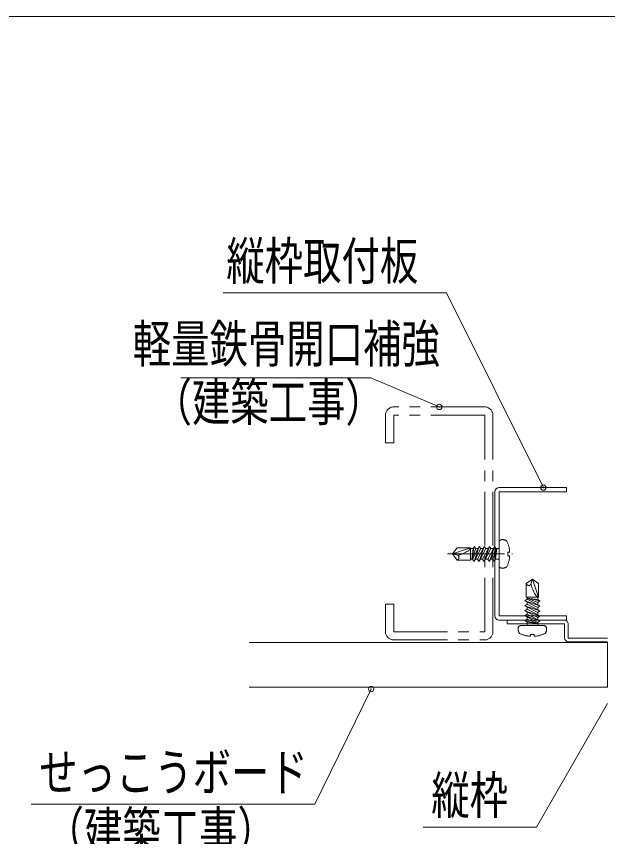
# Model space of a CAD drawing. Units: millimetres at full size, sheet at 1:3; details may follow other scales. Extents: x -616 to 554, y -508 to 310.
# Drawn here: x -274.2 to -109.3, y 80.7 to 309.5 of the extents above; entities that cross this region are included whole.
import ezdxf
from ezdxf.enums import TextEntityAlignment as Align

# ---------------------------------------------------------------- set-up
doc = ezdxf.new("R2010")
doc.units = ezdxf.units.MM
doc.header["$LTSCALE"] = 3
doc.header["$PDMODE"] = 32
doc.header["$PDSIZE"] = 1.5
doc.linetypes.add('CHAIN1', pattern=[8, 5, -1, 1, -1])
doc.linetypes.add('DOUBLE_CHAIN1', pattern=[8.8, 5, -1, 0.6, -0.6, 0.6, -1])
for name, color, linetype, lineweight in [('0-1', 7, 'Continuous', 9), ('0-2', 7, 'Continuous', 9), ('0-8', 3, 'DOUBLE_CHAIN1', 9), ('0-A', 7, 'Continuous', 9), ('0-E', 7, 'Continuous', 9), ('0-F', 7, 'Continuous', 9)]:
    doc.layers.add(name, color=color, linetype=linetype, lineweight=lineweight)
doc.styles.add('ＭＳ ゴシック', font='')
doc.styles.get('ＭＳ ゴシック').set_extended_font_data('MS Gothic')

msp = doc.modelspace()

# ---------------------------------------------------------------- linework, layer by layer
at = {"layer": '0-1', "color": 5}
msp.add_line((553.696, 309.522), (-616.304, 309.522), dxfattribs=at)
at = {"layer": '0-1', "color": 3, "linetype": 'DOUBLE_CHAIN1'}
for p, q in [((-139.553, 162.745), (-139.553, 156.4)), ((-151.26, 161.292), (-152.509, 159.573)), ((-147.526, 161.292), (-152.509, 159.573)), ((-147.526, 161.292), (-151.26, 161.292)), ((-147.526, 161.292), (-147.526, 157.853)), ((-146.79, 161.068), (-147.526, 161.068)), ((-146.48, 161.666), (-147.183, 158.078)), ((-146.938, 158.078), (-145.073, 161.666)), ((-145.073, 161.666), (-146.48, 157.48)), ((-144.615, 161.068), (-146.48, 157.48)), ((-145.384, 161.068), (-146.022, 161.068)), ((-145.531, 158.078), (-143.667, 161.666)), ((-143.667, 161.666), (-145.073, 157.48)), ((-145.073, 161.666), (-144.615, 161.068)), ((-143.209, 161.068), (-145.073, 157.48)), ((-143.978, 161.068), (-144.615, 161.068)), ((-144.125, 158.078), (-142.26, 161.666)), ((-142.26, 161.666), (-143.667, 157.48)), ((-143.667, 161.666), (-143.209, 161.068)), ((-141.802, 161.068), (-143.667, 157.48)), ((-142.571, 161.068), (-143.209, 161.068)), ((-142.718, 158.078), (-140.854, 161.666)), ((-140.854, 161.666), (-142.26, 157.48)), ((-142.26, 161.666), (-141.802, 161.068)), ((-140.396, 161.068), (-142.26, 157.48)), ((-141.165, 161.068), (-141.802, 161.068)), ((-140.151, 161.068), (-141.312, 158.078)), ((-140.854, 161.666), (-140.396, 161.068)), ((-140.151, 161.068), (-140.854, 157.48)), ((-140.151, 161.068), (-140.543, 158.078)), ((-139.553, 161.068), (-140.396, 161.068)), ((-152.509, 159.573), (-151.26, 157.853)), ((-152.509, 159.573), (-151.065, 159.186)), ((-146.938, 158.078), (-147.526, 158.078)), ((-146.48, 157.48), (-146.938, 158.078)), ((-144.125, 158.078), (-144.762, 158.078)), ((-143.667, 157.48), (-144.125, 158.078)), ((-141.312, 158.078), (-141.95, 158.078)), ((-139.553, 158.078), (-140.543, 158.078)), ((-137.061, 159.074), (-136.577, 159.074)), ((-151.26, 157.853), (-147.526, 157.853))]:
    msp.add_line(p, q, dxfattribs=at)
at = {"layer": '0-1', "linetype": 'CHAIN1'}
for p, q in [((-153.947, 159.573), (-135.76, 159.573)), ((-153.046, 159.573), (-135.623, 159.573)), ((-143.053, 159.573), (-139.553, 159.573))]:
    msp.add_line(p, q, dxfattribs=at)
at = {"layer": '0-1'}
msp.add_line((-151.4, 159.573), (-145.915, 159.573), dxfattribs=at)
at = {"layer": '0-1', "color": 3, "linetype": 'DOUBLE_CHAIN1'}
for points in [[(-146.79, 161.068), (-147.183, 158.078), (-146.022, 161.068)], [(-146.79, 161.068), (-146.48, 161.666), (-146.022, 161.068)], [(-145.073, 157.48), (-145.531, 158.078), (-146.169, 158.078)], [(-142.26, 157.48), (-142.718, 158.078), (-143.356, 158.078)], [(-140.543, 158.078), (-140.854, 157.48), (-141.312, 158.078)], [(-136.577, 160.071), (-137.061, 160.071), (-137.061, 159.074)]]:
    msp.add_lwpolyline(points, dxfattribs=at)
for centre, radius, start, end in [((-138.755, 162.745), 0.797, 99.59407, 180), ((-138.556, 161.566), 1.993, 53.1301, 99.59407), ((-145.034, 159.573), 8.472, 3.37229, 25.05762), ((-153.572, 169.127), 10.253, 284.15018, 301.81952), ((-148.928, 161.644), 1.446, 301.81952, 345.90529), ((-151.505, 158.57), 0.757, 288.86553, 54.48503), ((-145.034, 159.573), 8.472, 334.94238, 356.62771), ((-138.755, 156.4), 0.797, 180, 260.40593), ((-138.556, 157.579), 1.993, 260.40593, 306.8699)]:
    msp.add_arc(centre, radius, start, end, dxfattribs=at)
at = {"layer": '0-2', "color": 6}
for p, q in [((-228.336, 208.691), (-175.288, 208.691)), ((-175.288, 208.691), (-156.253, 200.573))]:
    msp.add_line(p, q, dxfattribs=at)
at = {"layer": '0-2', "linetype": 'CHAIN1'}
for p, q in [((-143.553, 200.573), (-168.953, 200.573)), ((-171.253, 198.273), (-171.253, 190.573)), ((-143.553, 137.873), (-143.553, 198.273)), ((-141.253, 137.873), (-141.253, 198.273)), ((-171.253, 190.573), (-168.953, 190.573)), ((-168.953, 145.573), (-168.953, 137.873)), ((-168.953, 137.873), (-143.553, 137.873)), ((-168.954, 135.573), (-143.553, 135.573))]:
    msp.add_line(p, q, dxfattribs=at)
at = {"layer": '0-2', "color": 6}
for points in [[(-216.5, 232.42), (-154.195, 232.42), (-127.169, 178.073)], [(-270.14, 89.79), (-190.922, 89.79), (-175.244, 121.873)], [(-160.697, 83.353), (-129.112, 83.353), (-109.263, 117.873)]]:
    msp.add_lwpolyline(points, dxfattribs=at)
at = {"layer": '0-2', "linetype": 'CHAIN1'}
for points in [[(-143.553, 198.273), (-168.953, 198.273), (-168.953, 190.573)], [(-168.953, 145.573), (-171.253, 145.573), (-171.253, 137.873)]]:
    msp.add_lwpolyline(points, dxfattribs=at)
at = {"layer": '0-2', "color": 2}
msp.add_lwpolyline([(-209.263, 122.373), (-109.263, 122.373), (-109.263, 134.873), (-209.263, 134.873)], dxfattribs=at)
at = {"layer": '0-2', "linetype": 'CHAIN1'}
for centre, start, end in [((-168.953, 198.273), 90, 180), ((-143.553, 198.273), 0, 90), ((-168.953, 137.873), 180, 270), ((-143.553, 137.873), 270, 0)]:
    msp.add_arc(centre, 2.3, start, end, dxfattribs=at)
at = {"layer": '0-2'}
for p in [(-156.253, 200.573), (-127.169, 178.073), (-175.244, 121.873)]:
    msp.add_point(p, dxfattribs=at)
at = {"layer": '0-8'}
for p, q in [((-139.553, 162.745), (-139.553, 156.4)), ((-151.26, 161.292), (-152.509, 159.573)), ((-147.526, 161.292), (-152.509, 159.573)), ((-147.526, 161.292), (-151.26, 161.292)), ((-147.526, 161.292), (-147.526, 157.853)), ((-146.79, 161.068), (-147.526, 161.068)), ((-146.48, 161.666), (-147.183, 158.078)), ((-146.938, 158.078), (-145.073, 161.666)), ((-145.073, 161.666), (-146.48, 157.48)), ((-144.615, 161.068), (-146.48, 157.48)), ((-145.384, 161.068), (-146.022, 161.068)), ((-145.531, 158.078), (-143.667, 161.666)), ((-143.667, 161.666), (-145.073, 157.48)), ((-145.073, 161.666), (-144.615, 161.068)), ((-143.209, 161.068), (-145.073, 157.48)), ((-143.978, 161.068), (-144.615, 161.068)), ((-144.125, 158.078), (-142.26, 161.666)), ((-142.26, 161.666), (-143.667, 157.48)), ((-143.667, 161.666), (-143.209, 161.068)), ((-141.802, 161.068), (-143.667, 157.48)), ((-142.571, 161.068), (-143.209, 161.068)), ((-142.718, 158.078), (-140.854, 161.666)), ((-140.854, 161.666), (-142.26, 157.48)), ((-142.26, 161.666), (-141.802, 161.068)), ((-140.396, 161.068), (-142.26, 157.48)), ((-141.165, 161.068), (-141.802, 161.068)), ((-140.151, 161.068), (-141.312, 158.078)), ((-140.854, 161.666), (-140.396, 161.068)), ((-140.151, 161.068), (-140.854, 157.48)), ((-140.151, 161.068), (-140.543, 158.078)), ((-139.553, 161.068), (-140.396, 161.068)), ((-152.509, 159.573), (-151.26, 157.853)), ((-152.509, 159.573), (-151.065, 159.186)), ((-146.938, 158.078), (-147.526, 158.078)), ((-146.48, 157.48), (-146.938, 158.078)), ((-144.125, 158.078), (-144.762, 158.078)), ((-143.667, 157.48), (-144.125, 158.078)), ((-141.312, 158.078), (-141.95, 158.078)), ((-139.553, 158.078), (-140.543, 158.078)), ((-137.061, 159.074), (-136.577, 159.074)), ((-151.26, 157.853), (-147.526, 157.853)), ((-130.253, 152.529), (-131.972, 151.28)), ((-131.972, 151.28), (-131.972, 147.546)), ((-130.253, 152.529), (-130.64, 151.085)), ((-128.534, 151.28), (-130.253, 152.529)), ((-128.534, 147.546), (-130.253, 152.529)), ((-128.534, 147.546), (-128.534, 151.28)), ((-132.346, 146.499), (-131.748, 146.958)), ((-128.16, 145.093), (-132.346, 146.499)), ((-128.758, 144.635), (-132.346, 146.499)), ((-128.534, 147.546), (-131.972, 147.546)), ((-131.748, 146.958), (-131.748, 147.546)), ((-128.16, 146.499), (-131.748, 147.203)), ((-131.748, 146.958), (-128.16, 145.093)), ((-128.758, 146.81), (-128.758, 147.546)), ((-128.758, 143.229), (-132.346, 145.093)), ((-128.16, 143.687), (-132.346, 145.093)), ((-131.748, 145.551), (-128.16, 143.687)), ((-131.748, 144.145), (-131.748, 144.782)), ((-128.758, 145.404), (-128.758, 146.041)), ((-128.16, 145.093), (-128.758, 144.635)), ((-128.758, 143.997), (-128.758, 144.635)), ((-132.346, 143.687), (-131.748, 144.145)), ((-128.758, 141.822), (-132.346, 143.687)), ((-128.16, 142.28), (-132.346, 143.687)), ((-128.758, 140.416), (-132.346, 142.28)), ((-128.16, 140.874), (-132.346, 142.28)), ((-131.748, 144.145), (-128.16, 142.28)), ((-131.748, 142.738), (-128.16, 140.874)), ((-131.748, 141.332), (-131.748, 141.969)), ((-128.16, 143.687), (-128.758, 143.229)), ((-128.758, 142.591), (-128.758, 143.229)), ((-128.16, 142.28), (-128.758, 141.822)), ((-128.758, 140.171), (-132.346, 140.874)), ((-128.758, 140.171), (-131.748, 141.332)), ((-128.758, 140.171), (-131.748, 140.563)), ((-131.748, 139.573), (-131.748, 140.563)), ((-128.758, 141.185), (-128.758, 141.822)), ((-128.16, 140.874), (-128.758, 140.416)), ((-128.758, 139.573), (-128.758, 140.416)), ((-127.08, 139.573), (-133.425, 139.573)), ((-130.751, 137.081), (-130.751, 136.597))]:
    msp.add_line(p, q, dxfattribs=at)
for points in [[(-146.79, 161.068), (-147.183, 158.078), (-146.022, 161.068)], [(-146.79, 161.068), (-146.48, 161.666), (-146.022, 161.068)], [(-145.073, 157.48), (-145.531, 158.078), (-146.169, 158.078)], [(-142.26, 157.48), (-142.718, 158.078), (-143.356, 158.078)], [(-140.543, 158.078), (-140.854, 157.48), (-141.312, 158.078)], [(-136.577, 160.071), (-137.061, 160.071), (-137.061, 159.074)], [(-128.758, 146.81), (-131.748, 147.203), (-128.758, 146.041)], [(-128.758, 146.81), (-128.16, 146.499), (-128.758, 146.041)], [(-132.346, 145.093), (-131.748, 145.551), (-131.748, 146.189)], [(-132.346, 142.28), (-131.748, 142.738), (-131.748, 143.376)], [(-131.748, 140.563), (-132.346, 140.874), (-131.748, 141.332)], [(-129.754, 136.597), (-129.754, 137.081), (-130.751, 137.081)]]:
    msp.add_lwpolyline(points, dxfattribs=at)
for centre, radius, start, end in [((-138.755, 162.745), 0.797, 99.59407, 180), ((-138.556, 161.566), 1.993, 53.1301, 99.59407), ((-145.034, 159.573), 8.472, 3.37229, 25.05761), ((-153.572, 169.127), 10.253, 284.15018, 301.81952), ((-148.928, 161.644), 1.446, 301.81952, 345.90529), ((-151.505, 158.57), 0.757, 288.86553, 54.48503), ((-145.034, 159.573), 8.472, 334.94238, 356.62771), ((-138.755, 156.4), 0.797, 180, 260.40593), ((-138.556, 157.579), 1.993, 260.40593, 306.8699), ((-131.256, 151.525), 0.757, 198.86553, 324.48503), ((-120.698, 153.592), 10.253, 194.15018, 211.81952), ((-128.181, 148.948), 1.446, 211.81952, 255.90529), ((-132.246, 138.576), 1.993, 170.40593, 216.8699), ((-133.425, 138.775), 0.797, 90, 170.40593), ((-130.253, 145.054), 8.472, 244.94238, 266.62771), ((-130.253, 145.054), 8.472, 273.37229, 295.05762), ((-127.08, 138.775), 0.797, 9.59407, 90), ((-128.259, 138.576), 1.993, 323.1301, 9.59407)]:
    msp.add_arc(centre, radius, start, end, dxfattribs=at)
at = {"layer": '0-E'}
for p, q in [((-137.253, 140.073), (-137.253, 141.073)), ((-137.253, 141.073), (-121.253, 141.073)), ((-121.253, 140.073), (-137.253, 140.073)), ((-121.253, 136.073), (-121.253, 140.073)), ((-120.253, 140.073), (-120.253, 136.073)), ((-109.253, 136.073), (-120.253, 136.073)), ((-120.253, 135.073), (-109.253, 135.073))]:
    msp.add_line(p, q, dxfattribs=at)
for centre, start, end in [((-121.253, 140.073), 0, 90), ((-120.253, 136.073), 180, 270)]:
    msp.add_arc(centre, 1, start, end, dxfattribs=at)
at = {"layer": '0-F'}
for p, q in [((-140.753, 142.273), (-140.753, 176.882)), ((-139.553, 178.073), (-120.753, 178.073)), ((-139.553, 176.873), (-120.753, 176.873)), ((-139.553, 142.273), (-139.553, 176.873)), ((-120.753, 176.873), (-120.753, 178.073)), ((-120.753, 142.273), (-139.553, 142.273)), ((-120.753, 141.073), (-120.753, 142.273)), ((-120.753, 141.073), (-139.553, 141.073))]:
    msp.add_line(p, q, dxfattribs=at)
for centre, start, end in [((-139.553, 176.873), 90, 180), ((-139.553, 142.273), 180, 270)]:
    msp.add_arc(centre, 1.2, start, end, dxfattribs=at)

# ---------------------------------------------------------------- texts
at = {"layer": '0-A', "style": 'ＭＳ ゴシック', "width": 0.75}
for s, p in [('縦枠取付板', (-215.649, 232.916)), ('軽量鉄骨開口補強', (-241.763, 209.811)), ('（建築工事）', (-235.965, 193.512)), ('せっこうボード', (-267.89, 90.286)), ('縦枠', (-158.447, 83.849)), ('（建築工事）', (-266.09, 74.058))]:
    msp.add_text(s, height=10.47, dxfattribs=at).set_placement(p, align=Align.BOTTOM_LEFT)

doc.saveas('drawing.dxf')
